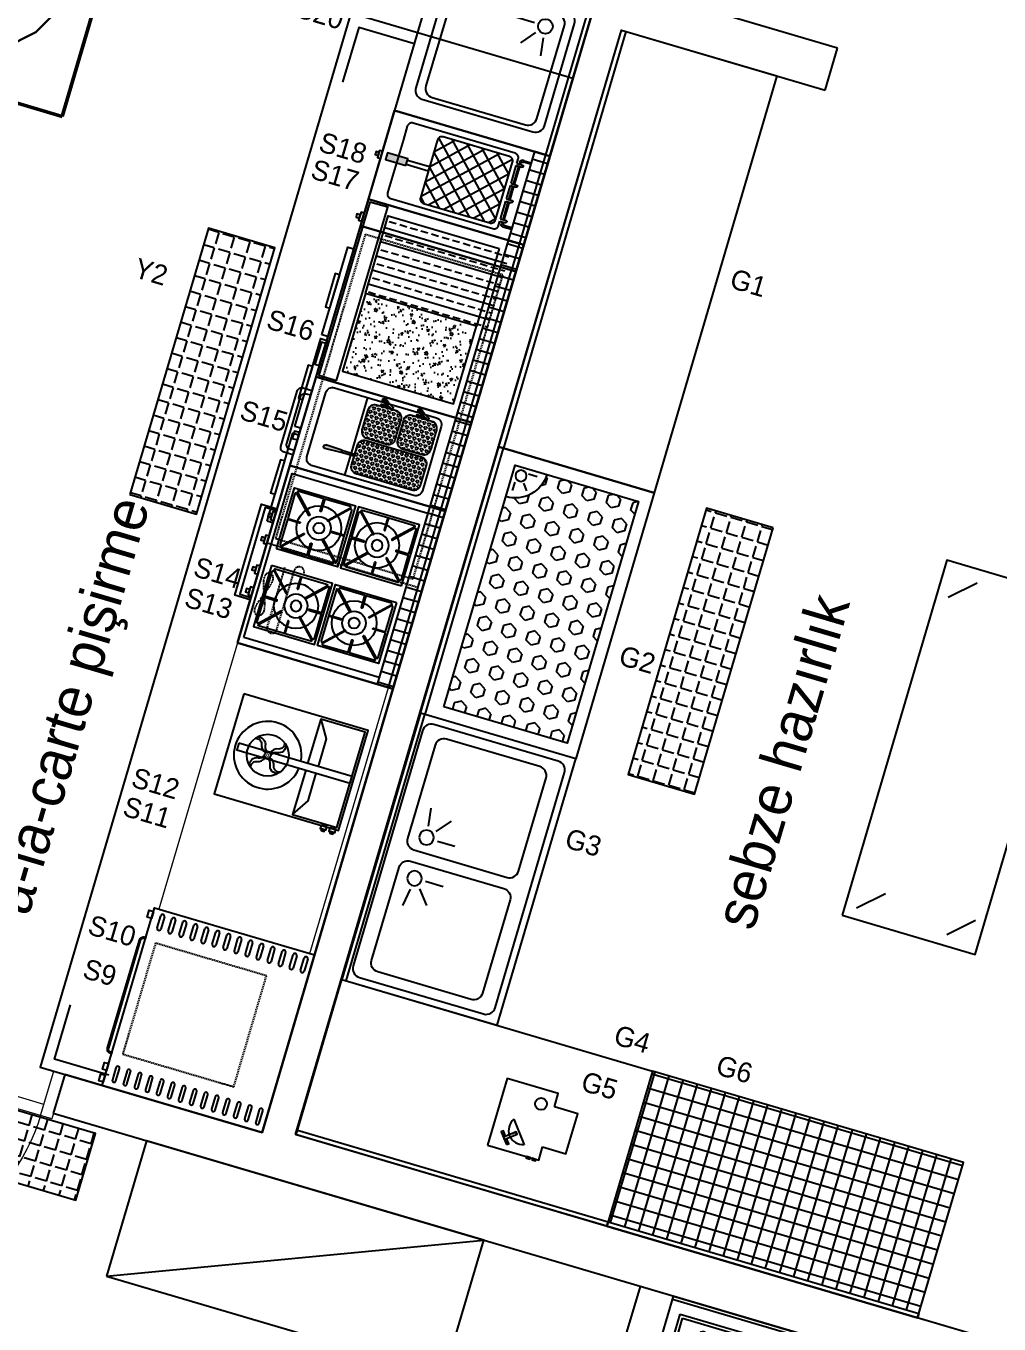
# Model space of a CAD drawing. Header units: millimetres. Extents: x 62878 to 70819, y -67946 to -61850.
# Drawn here: x 66828 to 67248, y -65788 to -65227 of the extents above; entities that cross this region are included whole.
import ezdxf
from ezdxf.enums import TextEntityAlignment as Align
from ezdxf.lldxf.tags import DXFTag

# ---------------------------------------------------------------- set-up
doc = ezdxf.new("R2010")
doc.units = ezdxf.units.MM
doc.linetypes.add('DASHED', pattern=[0.75, 0.5, -0.25])
for name, color, linetype, lineweight in [('-Hotec Kolon', 6, 'Continuous', 50), ('BAP', 41, 'Continuous', 30), ('kapı-yeni', 3, 'Continuous', 13), ('Sel_Tezgah', 7, 'Continuous', 9)]:
    doc.layers.add(name, color=color, linetype=linetype, lineweight=lineweight)
doc.layers.add('S2000-002 Çizgi', color=7, linetype='Continuous')
doc.layers.add('ÇATI K', color=254, linetype='Continuous')
doc.styles.add('TAKSİM', font='GOTHIC.TTF', dxfattribs={"height": 20})
tags = doc.linetypes.add('HIDDENX2', pattern=[19.05, 12.7, -6.35]).pattern_tags.tags
tags[6:7] = [DXFTag(74, 4), DXFTag(75, 0), DXFTag(340, '0'), DXFTag(46, 1.0), DXFTag(50, 0.0), DXFTag(44, 0.0), DXFTag(45, 0.0)]
tags[4:5] = [DXFTag(74, 4), DXFTag(75, 0), DXFTag(340, '0'), DXFTag(46, 1.0), DXFTag(50, 0.0), DXFTag(44, 0.0), DXFTag(45, 0.0)]

# ---------------------------------------------------------------- blocks, each defined once
blk = doc.blocks.new('A$C670033B6')
at = {"layer": 'S2000-002 Çizgi'}
for points in [[(0, 0), (45, 0), (45, 56), (0, 56)], [(21, 4), (24, 4), (24, 55), (21, 55)], [(45, 52.12), (46.47, 52.12), (46.47, 54.79), (45, 54.79)], [(45, 48.09), (46.47, 48.09), (46.47, 50.76), (45, 50.76)], [(46.47, 52.79), (47.2, 52.79), (47.2, 54.12), (46.47, 54.12)], [(46.47, 48.75), (47.2, 48.75), (47.2, 50.09), (46.47, 50.09)]]:
    blk.add_lwpolyline(points, close=True, dxfattribs=at)
for points in [[(24, 35), (44, 35), (44, 55), (1, 55), (1, 35), (21, 35)], [(1, 35), (8.58, 39.72), (21, 39.72)], [(44, 35), (36.42, 39.72), (24, 39.72)]]:
    blk.add_lwpolyline(points, dxfattribs=at)
for points in [[(15.43, 22.98, -0.42543), (18.56, 21.35, 0.337252), (21.32, 18.25, -0.475845)], [(16, 23.76, -0.499875), (20.31, 21.02, 0.298072), (22.05, 18.71, 0.325205)], [(28.04, 24.5, -0.42543), (26.41, 21.38, 0.337252), (23.31, 18.61, -0.475845)], [(28.82, 23.94, -0.499875), (26.09, 19.62, 0.298072), (23.78, 17.88, 0.325205)], [(16.18, 10.94, -0.499875), (18.91, 15.25, 0.298072), (21.22, 16.99, 0.325205)], [(16.96, 10.37, -0.42543), (18.59, 13.5, 0.337252), (21.68, 16.26, -0.475845)], [(29, 11.12, -0.499875), (24.68, 13.85, 0.298072), (22.95, 16.16, 0.325205)], [(29.56, 11.9, -0.42543), (26.44, 13.53, 0.337252), (23.67, 16.62, -0.475845)]]:
    blk.add_lwpolyline(points, format="xyb", dxfattribs=at)
at = {"layer": 'S2000-002 Çizgi', "const_width": 0.33}
blk.add_lwpolyline([(22.15, 17.08, 1), (22.84, 17.79, 1)], format="xyb", close=True, dxfattribs=at)
at = {"layer": 'S2000-002 Çizgi'}
for radius in [9.07, 1.37]:
    blk.add_circle((22.5, 17.44), radius, dxfattribs=at)
blk.add_arc((22.5, 17.44), 14.64, 97.7691, 82.2228, dxfattribs=at)
blk = doc.blocks.new('A$C2C6E070E')
at = {"layer": 'S2000-002 Çizgi'}
for points in [[(0, 74.35), (80, 74.35), (80, 2.35), (0, 2.35)], [(1.67, 2.35), (4.73, 2.35), (4.73, 0.44), (1.67, 0.44)], [(70.21, 2.35), (73.28, 2.35), (73.28, 0.44), (70.21, 0.44)], [(75.4, 2.35), (78.46, 2.35), (78.46, 0.44), (75.4, 0.44)]]:
    blk.add_lwpolyline(points, close=True, dxfattribs=at)
for points in [[(2.52, 72.1), (8.02, 72.1)], [(8.02, 70.47), (2.52, 70.47)], [(76.48, 72.1), (70.98, 72.1)], [(70.98, 70.47), (76.48, 70.47)], [(2.52, 67.13), (8.02, 67.13)], [(8.02, 65.5), (2.52, 65.5)], [(2.52, 62.16), (8.02, 62.16)], [(76.48, 67.13), (70.98, 67.13)], [(70.98, 65.5), (76.48, 65.5)], [(76.48, 62.16), (70.98, 62.16)], [(8.02, 60.53), (2.52, 60.53)], [(2.52, 57.2), (8.02, 57.2)], [(70.98, 60.53), (76.48, 60.53)], [(76.48, 57.2), (70.98, 57.2)], [(8.02, 55.57), (2.52, 55.57)], [(2.52, 52.23), (8.02, 52.23)], [(8.02, 50.6), (2.52, 50.6)], [(70.98, 55.57), (76.48, 55.57)], [(76.48, 52.23), (70.98, 52.23)], [(70.98, 50.6), (76.48, 50.6)], [(2.52, 47.26), (8.02, 47.26)], [(8.02, 45.63), (2.52, 45.63)], [(76.48, 47.26), (70.98, 47.26)], [(70.98, 45.63), (76.48, 45.63)], [(2.52, 42.3), (8.02, 42.3)], [(8.02, 40.67), (2.52, 40.67)], [(76.48, 42.3), (70.98, 42.3)], [(70.98, 40.67), (76.48, 40.67)], [(2.52, 37.33), (8.02, 37.33)], [(8.02, 35.7), (2.52, 35.7)], [(76.48, 37.33), (70.98, 37.33)], [(70.98, 35.7), (76.48, 35.7)], [(2.52, 32.36), (8.02, 32.36)], [(8.02, 30.73), (2.52, 30.73)], [(76.48, 32.36), (70.98, 32.36)], [(70.98, 30.73), (76.48, 30.73)], [(2.52, 27.39), (8.02, 27.39)], [(8.02, 25.77), (2.52, 25.77)], [(76.48, 27.39), (70.98, 27.39)], [(70.98, 25.77), (76.48, 25.77)], [(2.52, 22.43), (8.02, 22.43)], [(8.02, 20.8), (2.52, 20.8)], [(2.52, 17.46), (8.02, 17.46)], [(76.48, 22.43), (70.98, 22.43)], [(70.98, 20.8), (76.48, 20.8)], [(76.48, 17.46), (70.98, 17.46)], [(8.02, 15.83), (2.52, 15.83)], [(2.52, 12.49), (8.02, 12.49)], [(70.98, 15.83), (76.48, 15.83)], [(76.48, 12.49), (70.98, 12.49)], [(8.02, 10.87), (2.52, 10.87)], [(2.52, 7.53), (8.02, 7.53)], [(8.02, 5.9), (2.52, 5.9)], [(70.98, 10.87), (76.48, 10.87)], [(76.48, 7.53), (70.98, 7.53)], [(70.98, 5.9), (76.48, 5.9)]]:
    blk.add_lwpolyline(points, dxfattribs=at)
at = {"layer": 'S2000-002 Çizgi', "linetype": 'DASHED'}
blk.add_lwpolyline([(14.51, 7.06), (64.51, 7.06), (64.51, 57.06), (14.51, 57.06)], close=True, dxfattribs=at)
at = {"layer": 'S2000-002 Çizgi', "linetype": 'HIDDENX2', "ltscale": 10}
for points in [[(65.26, 2.35), (65.77, 2.35), (65.77, 2, -0.414214), (63.77, 0), (15.25, 0, -0.414214), (13.25, 2), (13.25, 2.35), (13.76, 2.35)], [(65.26, 2.35, -0.472507), (63.77, 0.5), (15.25, 0.5, -0.472507), (13.76, 2.35)]]:
    blk.add_lwpolyline(points, format="xyb", dxfattribs=at)
at = {"layer": 'S2000-002 Çizgi'}
for centre, start, end in [((2.52, 71.28), 90, 270), ((8.02, 71.28), 270, 90), ((70.98, 71.28), 90, 270), ((76.48, 71.28), 270, 90), ((2.52, 66.32), 90, 270), ((2.52, 61.35), 90, 270), ((8.02, 66.32), 270, 90), ((8.02, 61.35), 270, 90), ((70.98, 66.32), 90, 270), ((70.98, 61.35), 90, 270), ((76.48, 66.32), 270, 90), ((76.48, 61.35), 270, 90), ((2.52, 56.38), 90, 270), ((8.02, 56.38), 270, 90), ((70.98, 56.38), 90, 270), ((76.48, 56.38), 270, 90), ((2.52, 51.41), 90, 270), ((8.02, 51.41), 270, 90), ((70.98, 51.41), 90, 270), ((76.48, 51.41), 270, 90), ((2.52, 46.45), 90, 270), ((8.02, 46.45), 270, 90), ((70.98, 46.45), 90, 270), ((76.48, 46.45), 270, 90), ((2.52, 41.48), 90, 270), ((8.02, 41.48), 270, 90), ((70.98, 41.48), 90, 270), ((76.48, 41.48), 270, 90), ((2.52, 36.51), 90, 270), ((8.02, 36.51), 270, 90), ((70.98, 36.51), 90, 270), ((76.48, 36.51), 270, 90), ((2.52, 31.55), 90, 270), ((8.02, 31.55), 270, 90), ((70.98, 31.55), 90, 270), ((76.48, 31.55), 270, 90), ((2.52, 26.58), 90, 270), ((8.02, 26.58), 270, 90), ((70.98, 26.58), 90, 270), ((76.48, 26.58), 270, 90), ((2.52, 21.61), 90, 270), ((2.52, 16.65), 90, 270), ((8.02, 21.61), 270, 90), ((8.02, 16.65), 270, 90), ((70.98, 21.61), 90, 270), ((70.98, 16.65), 90, 270), ((76.48, 21.61), 270, 90), ((76.48, 16.65), 270, 90), ((2.52, 11.68), 90, 270), ((8.02, 11.68), 270, 90), ((70.98, 11.68), 90, 270), ((76.48, 11.68), 270, 90), ((2.52, 6.71), 90, 270), ((8.02, 6.71), 270, 90), ((70.98, 6.71), 90, 270), ((76.48, 6.71), 270, 90)]:
    blk.add_arc(centre, 0.814, start, end, dxfattribs=at)
blk = doc.blocks.new('A$C0251348C')
at = {"layer": 'S2000-002 Çizgi'}
h = blk.add_hatch(dxfattribs=at)
h.set_pattern_fill('ANSI31', color=256, scale=1.5, angle=45, style=0)
h.set_pattern_definition([(90, (-4825.414, -5279.878), (-4.7625, 9e-16), [])])
h.paths.add_polyline_path([(80, 65.92), (80, 72.92), (0, 72.92), (0, 65.92)])
h = blk.add_hatch(dxfattribs=at)
h.set_pattern_fill('ANSI33', color=256, angle=45, style=0)
h.set_pattern_definition([(90, (-3755.852, -9482.9886), (-6.35, 1e-15), []), (90, (-3752.677, -9479.8136), (-6.35, 1e-15), [3.175, -1.5875])])
h.paths.add_polyline_path([(40.53, 68.21), (40.53, 13.21), (75.53, 13.21), (75.53, 68.21)])
h = blk.add_hatch(dxfattribs=at)
h.set_pattern_fill('AR-CONC', color=256, scale=0.05, angle=45, style=0)
h.set_pattern_definition([(95, (-2766.7265, -4986.208), (7.004733, 5.877669), [0.9525, -10.4775]), (40, (-2766.726, -4986.208), (-8.000894, 5.50885), [0.762, -8.382]), (145.451, (-2766.143, -4985.718), (-0.996108, 11.386512), [0.8095, -8.9045]), (91.1842, (-2768.523, -4984.412), (11.070512, 8.09767), [1.42875, -15.71625]), (141.6356, (-2767.6, -4983.737), (-0.354307, 17.141322), [1.21425, -13.35675]), (36.184, (-2768.523, -4984.412), (-0.35428, 17.14132), [1.143, -12.573]), (66, (-2767.1755, -4983.963), (8.976028, 1.744763), [0.9525, -10.4775]), (11, (-2767.1755, -4983.963), (-4.326996, 8.69706), [0.762, -8.382]), (116.4514, (-2766.4275, -4983.817), (4.649002, 10.441823), [0.8095, -8.9045]), (82.5, (-2766.7265, -4986.2078), (-2.8802735, 3.0986707), [0, -8.2804, 0, -8.509, 0, -8.41375]), (52.5, (-2766.7265, -4986.208), (-1.1794864, 5.90435), [0, -4.8514, 0, -8.0899, 0, -3.20675]), (12.5, (-2768.729, -4988.2104), (4.9963932, 4.5913098), [0, -3.175, 0, -9.906, 0, -13.1445]), (2.5, (-2769.627, -4989.1084), (4.338195, 6.1361196), [0, -4.1275, 0, -6.5786, 0, -9.3345])])
h.paths.add_polyline_path([(40.53, 13.21), (40.53, 63.21), (5.53, 63.21), (5.53, 13.21)])
for points in [[(0, 72.92), (80, 72.92), (80, 65.92), (0, 65.92)], [(0, 2.92), (80, 2.92), (80, 72.92), (0, 72.92)], [(5.53, 63.21), (40.53, 63.21), (40.53, 13.21), (5.53, 13.21)], [(75.53, 63.21), (40.53, 63.21), (40.53, 13.21), (75.53, 13.21)], [(1, 11.92), (79, 11.92), (79, 3.92), (1, 3.92)], [(5, 2.92), (15, 2.92), (15, 0.92), (5, 0.92)], [(70.06, 2.92), (73.7, 2.92), (73.7, 1.46), (70.06, 1.46)], [(71.02, 1.46), (72.48, 1.46), (72.48, 0), (71.02, 0)]]:
    blk.add_lwpolyline(points, close=True, dxfattribs=at)
blk = doc.blocks.new('A$C604B7618')
at = {"layer": 'S2000-002 Çizgi'}
blk.add_lwpolyline([(0, 30.57), (30.57, 30.57), (30.57, 0), (0, 0), (0, 30.57)], dxfattribs=at)
blk.add_lwpolyline([(15.55, 29.52), (15.55, 23.44, -0.414214), (15.34, 23.23), (15.23, 23.23, -0.414214), (15.02, 23.44), (15.02, 29.52), (2.68, 29.52, 0.668179), (2.31, 28.63), (10.81, 20.13, -0.810443), (10.38, 19.82), (1.59, 28.61, 0.668179), (1.05, 28.39), (1.05, 15.55), (7.13, 15.55, -0.414214), (7.34, 15.34), (7.34, 15.23, -0.414214), (7.13, 15.02), (1.05, 15.02), (1.05, 2.68, 0.668179), (1.94, 2.31), (10.43, 10.81, -0.810443), (10.75, 10.38), (1.96, 1.59, 0.668179), (2.18, 1.05), (15.02, 1.05), (15.02, 7.13, -0.414214), (15.23, 7.34), (15.34, 7.34, -0.414214), (15.55, 7.13), (15.55, 1.05), (27.88, 1.05, 0.668179), (28.26, 1.94), (19.76, 10.43, -0.810443), (20.19, 10.75), (28.98, 1.96, 0.668179), (29.52, 2.18), (29.52, 15.02), (23.44, 15.02, -0.414214), (23.23, 15.23), (23.23, 15.34, -0.414214), (23.44, 15.55), (29.52, 15.55), (29.52, 28.39, 0.668179), (28.98, 28.61), (20.19, 19.82, -0.810443), (19.76, 20.13), (28.26, 28.63, 0.668179), (27.88, 29.52)], format="xyb", close=True, dxfattribs=at)
for radius in [10.75, 5.66, 2.6]:
    blk.add_circle((15.28, 13.8), radius, dxfattribs=at)
blk = doc.blocks.new('A$C65570A91')
at = {"layer": 'S2000-002 Çizgi'}
h = blk.add_hatch(dxfattribs=at)
h.set_pattern_fill('ANSI31', color=256, scale=1.5, angle=45, style=0)
h.set_pattern_definition([(90, (-2508.419, -6408.717), (-4.7625, 9e-16), [])])
h.paths.add_polyline_path([(0, 77), (0, 70), (80, 70), (80, 77)])
for points in [[(80, 70), (0, 70), (0, 77), (80, 77)], [(0, 7), (80, 7), (80, 77), (0, 77)], [(3, 9), (77, 9), (77, 70), (3, 70)], [(21.2, 7), (24.84, 7), (24.84, 5.54), (21.2, 5.54)], [(31.05, 7), (34.69, 7), (34.69, 5.54), (31.05, 5.54)], [(44.56, 7), (48.2, 7), (48.2, 5.54), (44.56, 5.54)], [(55.2, 7), (58.84, 7), (58.84, 5.54), (55.2, 5.54)], [(22.17, 5.54), (23.62, 5.54), (23.62, 4.08), (22.17, 4.08)], [(32.02, 5.54), (33.47, 5.54), (33.47, 4.08), (32.02, 4.08)], [(45.52, 5.54), (46.98, 5.54), (46.98, 4.08), (45.52, 4.08)], [(56.16, 5.54), (57.62, 5.54), (57.62, 4.08), (56.16, 4.08)]]:
    blk.add_lwpolyline(points, close=True, dxfattribs=at)
blk.add_lwpolyline([(19.49, 7), (19.49, 0), (60.51, 0), (60.51, 7), (59.51, 7), (59.51, 2), (20.49, 2), (20.49, 7), (19.49, 7)], dxfattribs=at)
at = {"layer": 'S2000-002 Çizgi', "yscale": 0.8999999999996362}
for p, xscale, zscale in [((36.24, 40.49), -0.8999999999996362, 0.9), ((43.76, 40.49), 0.8999999999996362, 0.8999999999996362)]:
    blk.add_blockref('A$C604B7618', p, dxfattribs=dict(at, xscale=xscale, zscale=zscale))
at = {"layer": 'S2000-002 Çizgi', "yscale": 0.8999999999996362, "rotation": 180}
for p, xscale, zscale in [((36.24, 39.15), 0.8999999999996362, 0.8999999999996362), ((43.76, 39.15), -0.8999999999996362, 0.9)]:
    blk.add_blockref('A$C604B7618', p, dxfattribs=dict(at, xscale=xscale, zscale=zscale))
blk = doc.blocks.new('A$C5F4B2CA7')
at = {"layer": 'S2000-002 Çizgi'}
h = blk.add_hatch(dxfattribs=at)
h.set_pattern_fill('ANSI31', color=256, scale=1.5, angle=45, style=0)
h.set_pattern_definition([(90, (-3652.638, -4988.124), (-4.7625, 9e-16), [])])
h.paths.add_polyline_path([(40, 69), (40, 76), (0, 76), (0, 69)])
h = blk.add_hatch(dxfattribs=at)
h.set_pattern_fill('HEX', color=256, scale=0.2, style=0)
h.set_pattern_definition([(0, (-3709.3885, -4964.9235), (0, 1.099852), [0.635, -1.27]), (120, (-3709.3885, -4964.9235), (-0.95249977, -0.549926), [0.635, -1.27]), (60, (-3708.7535, -4964.9235), (-0.95249977, 0.549926), [0.635, -1.27])])
h.paths.add_polyline_path([(7.64, 62.53, 0.414214), (4.64, 59.53), (4.64, 34.53, 0.414214), (7.64, 31.53), (16.64, 31.53, 0.414214), (19.64, 34.53), (19.64, 59.53, 0.414214), (16.64, 62.53)])
h = blk.add_hatch(dxfattribs=at)
h.set_pattern_fill('HEX', color=256, scale=0.2, style=0)
h.set_pattern_definition([(180, (3749.6625, -4964.9235), (0, 1.099852), [0.635, -1.27]), (60, (3749.6625, -4964.9235), (0.95249977, -0.549926), [0.635, -1.27]), (120, (3749.0275, -4964.9235), (0.95249977, 0.549926), [0.635, -1.27])])
h.paths.add_polyline_path([(23.64, 62.53, 0.414214), (20.64, 59.53), (20.64, 50.53, 0.414214), (23.64, 47.53), (32.64, 47.53, 0.414214), (35.64, 50.53), (35.64, 59.53, 0.414214), (32.64, 62.53)])
for points in [[(37.81, 52.86, 1), (39.28, 53.64), (37.9, 55.46), (37.07, 55.03)], [(37.81, 36.83, 1), (39.28, 37.61), (37.9, 39.43), (37.07, 38.99)], [(11.3, 18.39, 1), (12.97, 18.39), (12.6, 25.65), (11.67, 25.65)]]:
    blk.add_hatch(color=256, dxfattribs=at).paths.add_polyline_path(points)
h = blk.add_hatch(dxfattribs=at)
h.set_pattern_fill('HEX', color=256, scale=0.2, style=0)
h.set_pattern_definition([(180, (3749.6625, -4980.9235), (0, 1.099852), [0.635, -1.27]), (60, (3749.6625, -4980.9235), (0.95249977, -0.549926), [0.635, -1.27]), (120, (3749.0275, -4980.9235), (0.95249977, 0.549926), [0.635, -1.27])])
h.paths.add_polyline_path([(23.64, 46.53, 0.414214), (20.64, 43.53), (20.64, 34.53, 0.414214), (23.64, 31.53), (32.64, 31.53, 0.414214), (35.64, 34.53), (35.64, 43.53, 0.414214), (32.64, 46.53)])
for p, q in [((37.9, 55.46), (37.07, 55.03)), ((37.07, 55.03), (37.81, 52.86)), ((37.9, 55.46), (39.28, 53.64)), ((37.9, 39.43), (37.07, 38.99)), ((37.9, 39.43), (39.28, 37.61)), ((37.07, 38.99), (37.81, 36.83)), ((2.68, 30.03), (11.67, 30.03)), ((12.6, 30.03), (37.68, 30.03)), ((11.67, 25.65), (11.3, 18.39)), ((12.6, 25.65), (11.67, 25.65)), ((12.6, 25.65), (12.97, 18.39))]:
    blk.add_line(p, q, dxfattribs=at)
for points in [[(0, 6), (40, 6), (40, 76), (0, 76)], [(0, 76), (40, 76), (40, 69), (0, 69)], [(11.5, 6), (14.78, 6), (14.78, 3.69), (11.5, 3.69)]]:
    blk.add_lwpolyline(points, close=True, dxfattribs=at)
for points in [[(37.68, 14.03), (37.68, 61.03, 0.414214), (34.68, 64.03), (5.68, 64.03, 0.414214), (2.68, 61.03), (2.68, 23.68)], [(2.68, 23.68), (2.68, 15.03, 0.414214), (5.68, 12.03), (34.68, 12.03, 0.414214), (37.68, 15.03), (37.68, 23.6)]]:
    blk.add_lwpolyline(points, format="xyb", dxfattribs=at)
for points in [[(7.64, 31.53), (16.64, 31.53, 0.414214), (19.64, 34.53), (19.64, 59.53, 0.414214), (16.64, 62.53), (7.64, 62.53, 0.414214), (4.64, 59.53), (4.64, 34.53, 0.414214)], [(32.64, 47.53), (23.64, 47.53, -0.414214), (20.64, 50.53), (20.64, 59.53, -0.414214), (23.64, 62.53), (32.64, 62.53, -0.414214), (35.64, 59.53), (35.64, 50.53, -0.414214)], [(32.64, 31.53), (23.64, 31.53, -0.414214), (20.64, 34.53), (20.64, 43.53, -0.414214), (23.64, 46.53), (32.64, 46.53, -0.414214), (35.64, 43.53), (35.64, 34.53, -0.414214)], [(6.75, 0), (31.75, 0, 0.414214), (33.75, 2), (33.75, 6), (4.75, 6), (4.75, 2, 0.414214)], [(8.75, 2), (29.75, 2, 0.414214), (31.75, 4), (31.75, 6), (6.75, 6), (6.75, 4, 0.414214)]]:
    blk.add_lwpolyline(points, format="xyb", close=True, dxfattribs=at)
for points in [[(37.9, 55.46), (36.55, 58.01), (35.72, 57.57), (37.07, 55.03)], [(35.72, 57.57), (35.72, 52.49), (36.66, 52.49), (36.66, 55.81)], [(35.72, 53.08), (35.72, 52.49)], [(37.9, 39.43), (36.55, 41.97), (35.72, 41.54), (37.07, 38.99)], [(35.72, 41.54), (35.72, 36.46), (36.66, 36.46), (36.66, 39.78)], [(35.72, 37.05), (35.72, 36.46)], [(12.6, 25.65), (12.6, 31.53), (11.67, 31.53), (11.67, 25.65)]]:
    blk.add_lwpolyline(points, dxfattribs=at)
for centre, start, end in [((38.54, 53.25), 189.3801, 46.506), ((38.54, 37.22), 189.3801, 46.506), ((12.14, 18.39), 161.437, 18.563)]:
    blk.add_arc(centre, 0.835, start, end, dxfattribs=at)
blk = doc.blocks.new('A$C3D043C48')
at = {"layer": 'S2000-002 Çizgi'}
h = blk.add_hatch(dxfattribs=at)
h.set_pattern_fill('ANSI31', color=256, scale=1.5, angle=45, style=0)
h.set_pattern_definition([(90, (-3458.603, -4993.7387), (-4.7625, 9e-16), [])])
h.paths.add_polyline_path([(0, 72.62), (0, 65.62), (40, 65.62), (40, 72.62)])
h = blk.add_hatch(color=256, dxfattribs=at)
h.paths.add_polyline_path([(35, 61.8), (35, 62.44), (35, 65.62), (34.36, 65.62), (34.36, 62.44, -0.414214), (33.36, 61.44), (33, 61.44), (33, 60.8), (34, 60.8, 0.414214)])
h.paths.add_polyline_path([(32, 61.44), (24, 61.44), (24, 60.8), (32, 60.8)])
h.paths.add_polyline_path([(23, 61.44), (17, 61.44), (17, 60.8), (23, 60.8)])
h.paths.add_polyline_path([(16, 61.44), (8, 61.44), (8, 60.8), (16, 60.8)])
h.paths.add_polyline_path([(5.64, 62.44), (5.64, 65.62), (5, 65.62), (5, 61.8, 0.414214), (6, 60.8), (6.64, 60.8), (7, 60.8), (7, 61.44), (6.64, 61.44, -0.414214)])
h = blk.add_hatch(dxfattribs=at)
h.set_pattern_fill('ANSI37', color=256, scale=1.5, style=0)
h.set_pattern_definition([(45, (-3527.4763, -4981.5224), (-3.367596, 3.367596), []), (135, (-3527.4763, -4981.5224), (-3.367596, -3.367596), [])])
h.paths.add_polyline_path([(35, 55.84, 0.414214), (33, 57.84), (7, 57.84, 0.414214), (5, 55.84), (5, 26.01, 0.414214), (7, 24.01), (33, 24.01, 0.414214), (35, 26.01)])
blk.add_hatch(color=256, dxfattribs=at).paths.add_polyline_path([(18.49, 14.01), (21.51, 14.01), (21.51, 4.84), (18.49, 4.84)])
for p, q in [((5, 65.62), (5.64, 65.62)), ((5, 61.8), (5, 65.62)), ((5.64, 65.62), (5.64, 62.44)), ((7, 59.84), (7, 62.32)), ((8, 59.84), (8, 62.32)), ((16, 59.84), (16, 62.32)), ((17, 59.84), (17, 62.32)), ((23, 59.84), (23, 62.32)), ((24, 59.84), (24, 62.32)), ((32, 59.84), (32, 62.32)), ((33, 59.84), (33, 62.32)), ((35, 65.62), (34.36, 65.62)), ((34.36, 65.62), (34.36, 62.44)), ((35, 62.44), (35, 65.62)), ((35, 62.44), (35, 61.8)), ((6.64, 60.8), (6, 60.8)), ((6.64, 61.44), (7, 61.44)), ((7, 60.8), (6.64, 60.8)), ((8, 61.44), (16, 61.44)), ((16, 60.8), (8, 60.8)), ((17, 61.44), (23, 61.44)), ((23, 60.8), (17, 60.8)), ((24, 61.44), (32, 61.44)), ((32, 60.8), (24, 60.8)), ((33, 61.44), (33.36, 61.44)), ((34, 60.8), (33, 60.8))]:
    blk.add_line(p, q, dxfattribs=at)
for points in [[(0, 2.62), (40, 2.62), (40, 72.62), (0, 72.62)], [(0, 72.62), (40, 72.62), (40, 65.62), (0, 65.62)], [(19, 24.01), (19, 14.01), (21, 14.01), (21, 24.01)], [(18.49, 14.01), (21.51, 14.01), (21.51, 4.84), (18.49, 4.84)], [(18.36, 2.62), (21.64, 2.62), (21.64, 1.31), (18.36, 1.31)], [(19.34, 1.31), (20.66, 1.31), (20.66, 0), (19.34, 0)]]:
    blk.add_lwpolyline(points, close=True, dxfattribs=at)
for points in [[(29, 9.84), (5, 9.84, -0.414214), (3, 11.84), (3, 57.84, -0.414214), (5, 59.84), (7, 59.84)], [(33, 59.84), (35, 59.84, -0.414214), (37, 57.84), (37, 11.84, -0.414214), (35, 9.84), (29, 9.84)]]:
    blk.add_lwpolyline(points, format="xyb", dxfattribs=at)
blk.add_lwpolyline([(7, 57.84), (33, 57.84, -0.414214), (35, 55.84), (35, 26.01, -0.414214), (33, 24.01), (7, 24.01, -0.414214), (5, 26.01), (5, 55.84, -0.414214)], format="xyb", close=True, dxfattribs=at)
for points in [[(8, 59.84), (16, 59.84)], [(17, 59.84), (23, 59.84)], [(24, 59.84), (32, 59.84)]]:
    blk.add_lwpolyline(points, dxfattribs=at)
for centre, radius, start, end in [((6, 61.8), 1, 180, 270), ((6.64, 62.44), 1, 180, 270), ((7.5, 62.32), 0.5, 0, 180), ((16.5, 62.32), 0.5, 0, 180), ((23.5, 62.32), 0.5, 0, 180), ((32.5, 62.32), 0.5, 0, 180), ((33.36, 62.44), 1, 270, 0), ((34, 61.8), 1, 270, 0)]:
    blk.add_arc(centre, radius, start, end, dxfattribs=at)
blk = doc.blocks.new('A$C59A6314D')
at = {"layer": 'S2000-002 Çizgi'}
for p, q in [((21.66, 52.76), (29.47, 53.87)), ((16.52, 47.29), (16.52, 39.4)), ((20.43, 48.95), (26.53, 43.94))]:
    blk.add_line(p, q, dxfattribs=at)
for points in [[(0, 0), (70, 0), (70, 70), (0, 70)], [(0, 68), (70, 68), (70, 70), (0, 70)]]:
    blk.add_lwpolyline(points, close=True, dxfattribs=at)
for points in [[(12, 6), (58, 6, 0.414214), (62, 10), (62, 60, 0.414214), (58, 64), (12, 64, 0.414214), (8, 60), (8, 10, 0.414214)], [(14, 10), (56, 10, 0.414214), (60, 14), (60, 56, 0.414214), (56, 60), (14, 60, 0.414214), (10, 56), (10, 14, 0.414214)]]:
    blk.add_lwpolyline(points, format="xyb", close=True, dxfattribs=at)
blk.add_circle((16.71, 52.26), 3.19, dxfattribs=at)
blk = doc.blocks.new('KAZAN YIKAMA 160100')
at = {"lineweight": 0}
h = blk.add_hatch(color=149, dxfattribs=at)
h.paths.add_polyline_path([(68.7, 58.2, -0.025454), (68.86, 58.72, 0.278063), (64.82, 55.82), (65.28, 55.62, -0.265675)])
h.paths.add_polyline_path([(69.4, 58.73, 0.028094), (68.86, 58.72, 0.025454), (68.7, 58.2, -0.030609), (69.22, 58.23, -0.027259)])
h.paths.add_polyline_path([(69.4, 58.73, 0.027259), (69.22, 58.23, -0.171751), (71.94, 57.28), (71.94, 57.28), (71.94, 57.28, -1.347305), (69.26, 55.45, -0.147228), (69.22, 58.23, 0.030609), (68.7, 58.2, 0.138731), (68.79, 55.3, 1.347306), (72.25, 57.67, 0.162476)])
h.paths.add_polyline_path([(76.5, 60.96), (76.77, 61.38, 0.483116), (68.86, 58.72, -0.028094), (69.4, 58.73, -0.470681)])
for p, q in [((0, 100), (160, 100)), ((0, 0), (0, 100)), ((160, 100), (160, 0)), ((5, 93.5), (155, 93.5)), ((5, 5), (5, 93.5)), ((6.5, 92), (153.5, 92)), ((6.5, 6.5), (6.5, 92)), ((153.5, 92), (153.5, 6.5)), ((155, 93.5), (155, 5)), ((153.5, 6.5), (6.5, 6.5)), ((160, 0), (0, 0)), ((155, 5), (5, 5))]:
    blk.add_line(p, q)
at = {"color": 149, "lineweight": 0}
for p, q in [((78.44, 95.88), (78.39, 89.97)), ((78.44, 95.88), (78.39, 89.97)), ((80, 95.86), (78.44, 95.88)), ((80, 95.86), (78.44, 95.88)), ((79.1, 95.86), (79.01, 87.22)), ((79.94, 89.95), (80, 95.86)), ((79.94, 89.95), (80, 95.86)), ((78.39, 89.97), (79.94, 89.95)), ((78.39, 89.97), (79.94, 89.95)), ((64.51, 55.62), (64.04, 48.32)), ((64.51, 55.62), (64.04, 48.32)), ((65.58, 55.61), (64.51, 55.62)), ((65.58, 55.61), (64.51, 55.62)), ((65.9, 48.3), (65.58, 55.61)), ((65.9, 48.3), (65.58, 55.61)), ((64.04, 48.32), (65.9, 48.3))]:
    blk.add_line(p, q, dxfattribs=at)
at = {"color": 251}
for p, q in [((15, 11.5), (15, 87)), ((19, 11.5), (19, 87)), ((33, 11.5), (33, 87)), ((37, 11.5), (37, 87)), ((51, 11.5), (51, 87)), ((55, 11.5), (55, 87)), ((69, 11.5), (69, 87)), ((73, 11.5), (73, 87)), ((87, 11.5), (87, 87)), ((91, 11.5), (91, 87)), ((105, 11.5), (105, 87)), ((109, 11.5), (109, 87)), ((123, 11.5), (123, 87)), ((127, 11.5), (127, 87)), ((141, 11.5), (141, 87)), ((145, 11.5), (145, 87))]:
    blk.add_line(p, q, dxfattribs=at)
blk.add_lwpolyline([(0, 100), (160, 100), (160, 98.5), (0, 98.5)], close=True)
at = {"color": 149, "lineweight": 0}
for centre in [(70.36, 96.08), (87.51, 95.91)]:
    blk.add_circle(centre, 1.99, dxfattribs=at)
at = {"color": 251}
for centre, start, end in [((17, 87), 0, 180), ((35, 87), 0, 180), ((53, 87), 0, 180), ((71, 87), 0, 180), ((89, 87), 0, 180), ((107, 87), 0, 180), ((125, 87), 0, 180), ((143, 87), 0, 180), ((17, 11.5), 180, 0), ((35, 11.5), 180, 0), ((53, 11.5), 180, 0), ((71, 11.5), 180, 0), ((89, 11.5), 180, 0), ((107, 11.5), 180, 0), ((125, 11.5), 180, 0), ((143, 11.5), 180, 0)]:
    blk.add_arc(centre, 2, start, end, dxfattribs=at)
at = {"color": 149, "lineweight": 0}
for centre, radius, start, end in [((81.87, 87.19), 2.86, 179.43, 359.43), ((83.13, 87.18), 1.6, 359.43, 179.43), ((89.17, 87.12), 7.64, 179.43, 242.0346), ((87.53, 79.17), 5.53, 105.7663, 225.7833), ((86.64, 82.35), 2.23, 242.0346, 105.7663), ((82.11, 69.38), 3.83, 52.4089, 229.1112), ((84.04, 73.92), 3.8, 74.9498, 261.6763), ((84.66, 76.23), 1.41, 225.7833, 74.9498), ((79.63, 64.98), 3.77, 86.0156, 220.6772), ((80.5, 67.51), 1.37, 229.1112, 116.3243), ((83.68, 71.41), 1.26, 261.6763, 52.4089), ((78.46, 60.86), 4.98, 103.1199, 200.7743), ((77.73, 63.99), 1.76, 236.8088, 103.1199), ((68.83, 53.89), 4.31, 51.245, 156.7533), ((73.46, 56.88), 4.83, 57.0103, 197.5795), ((70.47, 55.93), 1.7, 197.5795, 51.245), ((75.25, 59.64), 1.54, 200.7743, 57.0103)]:
    blk.add_arc(centre, radius, start, end, dxfattribs=at)
blk.add_solid([(79.94, 89.95), (78.39, 89.97), (80, 95.86), (78.44, 95.88)], dxfattribs=at)
blk = doc.blocks.new('A$C32DC0840')
at = {"layer": 'S2000-002 Çizgi'}
for p, q in [((45.84, 52.76), (38.03, 53.87)), ((74.16, 52.76), (81.97, 53.87)), ((47.07, 48.95), (40.97, 43.94)), ((50.98, 47.29), (50.98, 39.4)), ((69.02, 47.29), (69.02, 39.4)), ((72.93, 48.95), (79.03, 43.94))]:
    blk.add_line(p, q, dxfattribs=at)
for points in [[(120, 0), (0, 0), (0, 70), (120, 70)], [(120, 68), (0, 68), (0, 70), (120, 70)]]:
    blk.add_lwpolyline(points, close=True, dxfattribs=at)
for points in [[(113, 3), (7, 3, -0.414214), (3, 7), (3, 63, -0.414214), (7, 67), (113, 67, -0.414214), (117, 63), (117, 7, -0.414214)], [(53.5, 10), (11.5, 10, -0.414214), (7.5, 14), (7.5, 56, -0.414214), (11.5, 60), (53.5, 60, -0.414214), (57.5, 56), (57.5, 14, -0.414214)], [(66.5, 10), (108.5, 10, 0.414214), (112.5, 14), (112.5, 56, 0.414214), (108.5, 60), (66.5, 60, 0.414214), (62.5, 56), (62.5, 14, 0.414214)]]:
    blk.add_lwpolyline(points, format="xyb", close=True, dxfattribs=at)
for centre in [(50.79, 52.26), (69.21, 52.26)]:
    blk.add_circle(centre, 3.19, dxfattribs=at)
blk = doc.blocks.new('A$C40CD3614')
at = {"layer": 'S2000-002 Çizgi'}
for points in [[(23, 24.65), (23, 30.65), (0, 30.65), (0, 0.65)], [(23, 6.65), (33.5, 6.65), (33.5, 24.65), (23, 24.65)], [(7.75, 14.58), (15.02, 5.28)], [(0, 0.65), (23, 0.65), (23, 6.65)], [(6.38, 6.55), (4.84, 8.5), (4.02, 7.84), (7.74, 3.14)], [(7.74, 3.14), (8.56, 3.79), (7.03, 5.73)]]:
    blk.add_lwpolyline(points, dxfattribs=at)
for points in [[(5.56, 5.9), (6.21, 5.08), (10.92, 8.8), (10.26, 9.62)], [(17.47, 0), (19.17, 0), (19.17, 0.65), (17.47, 0.65)], [(20.07, 0), (21.78, 0), (21.78, 0.65), (20.07, 0.65)]]:
    blk.add_lwpolyline(points, close=True, dxfattribs=at)
at = {"layer": 'S2000-002 Çizgi', "const_width": 0.321}
blk.add_lwpolyline([(9.18, 8.38, 1), (10.14, 8.38, 1)], format="xyb", close=True, dxfattribs=at)
at = {"layer": 'S2000-002 Çizgi'}
blk.add_circle((17.11, 24.27), 2.56, dxfattribs=at)
blk.add_arc((12.81, 11.05), 6.17, 145.0811, 291.5627, dxfattribs=at)
blk = doc.blocks.new('A$C00646C38')
at = {"layer": 'S2000-002 Çizgi'}
h = blk.add_hatch(dxfattribs=at)
h.set_pattern_fill('HEX', color=254, style=0)
h.set_pattern_definition([(0, (-4717.048, -3146.4644), (0, 5.49926), [3.175, -6.35]), (120, (-4717.048, -3146.4644), (-4.762499, -2.74963), [3.175, -6.35]), (60, (-4713.873, -3146.4644), (-4.762499, 2.74963), [3.175, -6.35])])
h.paths.add_polyline_path([(5.5, 5.5), (114.5, 5.5), (114.5, 61), (19.72, 61, -0.414214), (5.5, 46.78)])
for p, q in [((12.6, 59.14), (16.43, 59.14)), ((7.54, 54.45), (7.54, 50.56)), ((11.98, 55.37), (14.82, 53.15))]:
    blk.add_line(p, q, dxfattribs=at)
for points in [[(120, 70), (0, 70), (0, 0), (120, 0)], [(120, 70), (0, 70), (0, 68), (120, 68)], [(114.5, 61), (5.5, 61), (5.5, 5.5), (114.5, 5.5)]]:
    blk.add_lwpolyline(points, close=True, dxfattribs=at)
blk.add_circle((9.26, 57.34), 2.4, dxfattribs=at)
blk.add_arc((5.5, 61), 14.22, 270, 0, dxfattribs=at)
blk = doc.blocks.new('A$C469D6A64')
at = {"layer": 'S2000-002 Çizgi'}
blk.add_line((188, 72.6), (0, 72.6), dxfattribs=at)
for points in [[(188, 4.6), (188, 74.6), (0, 74.6), (0, 4.6)], [(49.95, 1.96), (10.35, 1.96), (10.35, 4.6), (49.95, 4.6)], [(37.82, 1.96), (22.87, 1.96), (22.87, 0), (37.82, 0)], [(91.21, 1.96), (51.61, 1.96), (51.61, 4.6), (91.21, 4.6)], [(79.08, 1.96), (64.14, 1.96), (64.14, 0), (79.08, 0)], [(133.84, 1.96), (94.24, 1.96), (94.24, 4.6), (133.84, 4.6)], [(121.71, 1.96), (106.77, 1.96), (106.77, 0), (121.71, 0)]]:
    blk.add_lwpolyline(points, close=True, dxfattribs=at)
at = {"layer": 'S2000-002 Çizgi', "linetype": 'DASHED'}
blk.add_lwpolyline([(140, 69.6), (3, 69.6), (3, 7.6), (140, 7.6)], close=True, dxfattribs=at)
blk.add_lwpolyline([(143, 72.6), (143, 4.6)], dxfattribs=at)
for points in [[(177.67, 19.28), (151, 19.28, -1), (151, 23.63)], [(151, 14.93), (177.67, 14.93, 1), (177.67, 19.28)]]:
    blk.add_lwpolyline(points, format="xyb", dxfattribs=at)
at = {"layer": 'S2000-002 Çizgi', "linetype": 'DASHED', "ltscale": 0.1}
blk.add_lwpolyline([(171.56, 7.62), (170.1, 7.8), (168.4, 8.25), (166.54, 8.89), (164.59, 9.63), (162.64, 10.36), (160.78, 11), (159.07, 11.46), (157.62, 11.63), (156.47, 11.46), (155.66, 11), (155.17, 10.36), (155, 9.63), (155.17, 8.89), (155.66, 8.25), (156.47, 7.8), (157.62, 7.62), (159.07, 7.8), (160.78, 8.25), (162.64, 8.89), (164.59, 9.63), (166.54, 10.36), (168.4, 11), (170.1, 11.46), (171.56, 11.63), (172.7, 11.46), (173.52, 11), (174.01, 10.36), (174.17, 9.63), (174.01, 8.89), (173.52, 8.25), (172.7, 7.8)], close=True, dxfattribs=at)
blk = doc.blocks.new('A$C763C266C')
at = {"layer": 'kapı-yeni'}
for p, q in [((160, 80), (80, 80)), ((160, 80), (160, 75)), ((160, 75), (80, 75))]:
    blk.add_line(p, q, dxfattribs=at)
blk.add_lwpolyline([(160, 80, 0.414214), (80, 160), (80, 80)], format="xyb", dxfattribs=at)
for points in [[(80, 80), (75, 80), (75, 60), (80, 60)], [(165, 80), (160, 80), (160, 60), (165, 60)]]:
    blk.add_lwpolyline(points, close=True, dxfattribs=at)

msp = doc.modelspace()

# ---------------------------------------------------------------- hatches: boundary and pattern name
h = msp.add_hatch()
h.set_pattern_fill('ANGLE', color=256, angle=523.5761)
h.set_pattern_definition([(163.57615, (70756.616, -60594.5826), (-1.974945, -6.6999864), [5.08, -1.905]), (253.57615, (70756.616, -60594.5826), (6.6999864, -1.974945), [5.08, -1.905])])
h.paths.add_polyline_path([(66935.17, -65322.45), (66906.4, -65313.97), (66872.47, -65429.07), (66901.24, -65437.55)])
h = msp.add_hatch()
h.set_pattern_fill('ANGLE', color=256, angle=343.5761)
h.set_pattern_definition([(343.57615, (63266.288, -70278.0204), (1.974945, 6.6999864), [5.08, -1.905]), (73.57615, (63266.288, -70278.0204), (-6.6999864, 1.974945), [5.08, -1.905])])
h.paths.add_polyline_path([(67087.73, -65550.15), (67116.51, -65558.63), (67150.44, -65443.53), (67121.66, -65435.05)])
h = msp.add_hatch()
h.set_pattern_fill('ANGLE', color=256, angle=433.5761)
h.set_pattern_definition([(73.57615, (71576.9576, -69555.592), (-6.6999864, 1.974945), [5.08, -1.905]), (163.57615, (71576.9576, -69555.592), (-1.974945, -6.6999864), [5.08, -1.905])])
h.paths.add_polyline_path([(66849.09, -65734.15), (66857.57, -65705.37), (66742.47, -65671.44), (66733.99, -65700.22)])
h = msp.add_hatch()
h.set_pattern_fill('ANSI37', color=0, scale=2, angle=28.5761)
h.set_pattern_definition([(73.576145, (17314.0187, 2499.023), (-6.09089676, 1.7954043), []), (163.576145, (17314.0187, 2499.023), (-1.7954043, -6.09089676), [])])
h.paths.add_polyline_path([(67232.66, -65717.92), (67098.37, -65678.34), (67079.14, -65743.57), (67213.43, -65783.15)])

# ---------------------------------------------------------------- linework, layer by layer
at = {"layer": '-Hotec Kolon', "linetype": 'Continuous'}
for p, q in [((66878.34, -65146.22), (66843.14, -65265.64)), ((66843.14, -65265.64), (66726.6, -65231.28))]:
    msp.add_line(p, q, dxfattribs=at)
at = {"color": 0}
for p, q in [((67226.11, -65473.49), (67238.59, -65467.24)), ((67186.51, -65607.84), (67198.99, -65601.59)), ((67225.45, -65619.32), (67237.94, -65613.07)), ((66862.35, -65767.03), (67025.4, -65751.49))]:
    msp.add_line(p, q, dxfattribs=at)
for points in [[(67063.87, -65249.28), (66967.96, -65221.01), (66833.65, -65676.62), (66929.57, -65704.9)], [(67099.08, -65428.34), (67031.94, -65408.55), (67084.85, -65228.36), (67151.99, -65248.15)], [(67084.85, -65228.36), (67086.77, -65228.92), (67033.86, -65409.11), (67031.94, -65408.55)], [(66972.13, -65312.94), (67039.28, -65332.73), (67053.98, -65282.85), (66986.84, -65263.06)], [(67037.36, -65332.16), (67039.28, -65332.73), (67053.98, -65282.85), (67052.06, -65282.29)], [(67180.26, -65610.96), (67237.81, -65627.92), (67283.05, -65474.45), (67225.5, -65457.49)], [(67098.37, -65678.34), (67078.58, -65745.48), (66944.29, -65705.9), (66964.08, -65638.76)], [(67078.58, -65745.48), (67212.87, -65785.07), (67232.66, -65717.92), (67098.37, -65678.34)], [(66944.29, -65705.9), (66944.86, -65703.98), (67079.14, -65743.57), (67078.58, -65745.48)], [(66862.35, -65767.03), (67008.15, -65810), (67025.4, -65751.49), (66879.6, -65708.52)], [(67079.14, -65743.57), (67213.43, -65783.15), (67212.87, -65785.07), (67078.58, -65745.48)]]:
    msp.add_lwpolyline(points, close=True, dxfattribs=at)
for points in [[(66872.47, -65429.07), (66901.24, -65437.55), (66935.17, -65322.45), (66906.4, -65313.97)], [(67150.44, -65443.53), (67121.66, -65435.05), (67087.73, -65550.15), (67116.51, -65558.63)], [(66742.47, -65671.44), (66733.99, -65700.22), (66849.09, -65734.15), (66857.57, -65705.37)]]:
    msp.add_lwpolyline(points, close=True)
at = {"layer": 'BAP'}
msp.add_lwpolyline([(66852.47, -65188.78), (66850.04, -65173.33), (66842.94, -65159.39), (66831.89, -65148.32), (66817.95, -65141.21), (66802.5, -65138.75), (66787.05, -65141.19), (66773.11, -65148.28), (66762.04, -65159.34), (66754.93, -65173.27), (66752.47, -65188.72), (66754.91, -65204.17), (66762, -65218.12), (66773.06, -65229.18), (66786.99, -65236.29), (66802.44, -65238.75), (66817.89, -65236.31), (66831.84, -65229.22), (66842.91, -65218.17), (66850.02, -65204.23)], close=True, dxfattribs=at)
at = {"layer": 'S2000-002 Çizgi'}
for points in [[(66994.92, -65234.17), (66971.34, -65227.22), (66964.39, -65250.79)], [(66863.44, -65680.19), (66839.86, -65673.24), (66846.81, -65649.66)]]:
    msp.add_lwpolyline(points, dxfattribs=at)
msp.add_lwpolyline([(67275.17, -65825.26), (67092.96, -65771.45), (67058.59, -65886.41), (67240.8, -65940.23)], close=True, dxfattribs=at)
at = {"layer": 'Sel_Tezgah'}
for points in [[(66986.12, -65513.06), (66918.98, -65493.27), (66885.05, -65608.37), (66952.19, -65628.16)], [(66984.2, -65512.49), (66986.12, -65513.06), (66952.19, -65628.16), (66950.27, -65627.6)]]:
    msp.add_lwpolyline(points, close=True, dxfattribs=at)
at = {"layer": 'ÇATI K', "color": 0}
for p, q in [((67076.6, -65206.12), (66929.57, -65704.9)), ((67178.27, -65236.09), (67076.6, -65206.12)), ((66944.1, -65705.84), (67084.85, -65228.36)), ((67084.85, -65228.36), (67172.9, -65254.31)), ((67172.9, -65254.31), (67178.27, -65236.09)), ((66844.35, -65679.78), (66839.37, -65696.66)), ((66929.57, -65704.9), (66844.35, -65679.78)), ((67375.99, -65854.84), (66839.37, -65696.66)), ((67384.56, -65835.68), (66944.1, -65705.84)), ((67384.56, -65835.68), (66944.29, -65705.9))]:
    msp.add_line(p, q, dxfattribs=at)

# ---------------------------------------------------------------- block references
at = {"color": 0, "xscale": -1, "rotation": 163.5761452700875}
msp.add_blockref('A$C763C266C', (66703.05, -65575.57), dxfattribs=at)
at = {"layer": 'S2000-002 Çizgi'}
for name, p, rotation in [('A$C59A6314D', (67006.63, -65195.92), 253.5761452700875), ('A$C469D6A64', (66967.72, -65311.64), 253.5761452700875), ('A$C670033B6', (66921.66, -65515.3), 253.5761452700875), ('A$C2C6E070E', (66880.87, -65607.14), 253.5761452700875), ('A$C40CD3614', (67026.89, -65711), 343.5761452700874)]:
    msp.add_blockref(name, p, dxfattribs=dict(at, rotation=rotation))
at = {"layer": 'S2000-002 Çizgi', "xscale": -1}
for name, p, rotation in [('A$C3D043C48', (66973.01, -65300.69), 253.5761452700875), ('A$C0251348C', (66950.11, -65377.34), 253.5761452700875), ('A$C5F4B2CA7', (66935.84, -65414.83), 253.5761452700875), ('A$C00646C38', (67099.08, -65428.34), 73.57614527008748), ('A$C65570A91', (66912.26, -65491.29), 253.5761452700875), ('A$C32DC0840', (67065.15, -65543.44), 73.57614527008748)]:
    msp.add_blockref(name, p, dxfattribs=dict(at, rotation=rotation))
at = {"layer": 'ÇATI K', "color": 0, "rotation": 343.6083032871308}
msp.add_blockref('KAZAN YIKAMA 160100', (67079.11, -65871.68), dxfattribs=at)

# ---------------------------------------------------------------- texts
at = {"style": 'TAKSİM'}
for s, p in [('S20', (66953.47, -65225.35)), ('S18', (66963.36, -65283.42)), ('S17', (66959.9, -65295.13)), ('Y2', (66880.42, -65336.96)), ('G1', (67138.57, -65341.74)), ('S16', (66940.78, -65360.01)), ('S15', (66929.2, -65399.28)), ('S14', (66909.21, -65467.09)), ('S13', (66905.33, -65480.26)), ('G2', (67090.55, -65504.64)), ('S12', (66882.38, -65558.13)), ('S11', (66878.69, -65570.64)), ('G3', (67067.26, -65583.67)), ('S10', (66863.59, -65621.87)), ('S9', (66858.29, -65639.86)), ('G4', (67088.37, -65668.71)), ('G6', (67132.52, -65681.72)), ('G5', (67074.23, -65688.75))]:
    msp.add_text(s, height=8.64, rotation=343.5761, dxfattribs=at).set_placement(p, align=Align.CENTER)
for s, p in [('a-la-carte pişirme', (66828.64, -65611.87)), ('sebze hazırlık', (67141.81, -65618.25))]:
    msp.add_text(s, height=18, rotation=73.5761, dxfattribs=at).set_placement(p)

doc.saveas('drawing.dxf')
